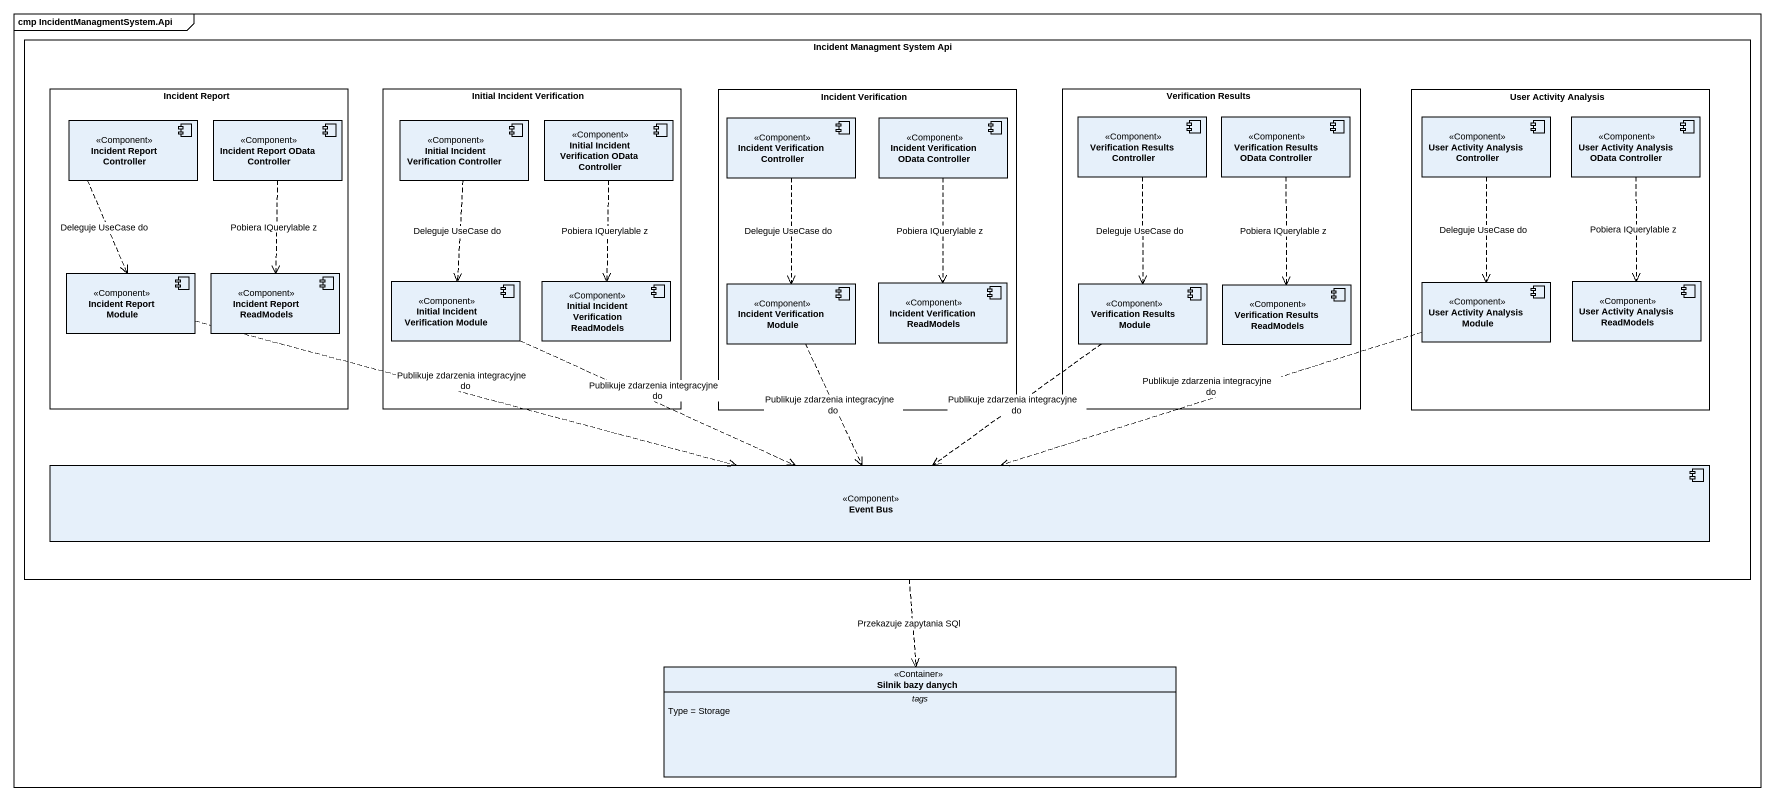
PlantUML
@startuml
mainframe cmp IncidentManagmentSystem.Api
allowmixing
hide circle
hide empty members
rectangle "Incident Managment System Api" as Incident_Managment_System {
  rectangle "Incident Report" as Incident_Report {
    component "Incident Report Controller" as Incident_Report_Controller <<Component>>
    component "Incident Report OData Controller" as Incident_Report_OData <<Component>>
    component "Incident Report Module" as Incident_Report_Module <<Component>>
    component "Incident Report ReadModels" as Incident_Report_ReadModels <<Component>>
  }
  rectangle "Initial Incident Verification" as Initial_Incident {
    component "Initial Incident Verification Controller" as Initial_Incident_2 <<Component>>
    component "Initial Incident Verification OData Controller" as Initial_Incident_3 <<Component>>
    component "Initial Incident Verification Module" as Initial_Incident_4 <<Component>>
    component "Initial Incident Verification ReadModels" as Initial_Incident_5 <<Component>>
  }
  rectangle "Incident Verification" as Incident_Verification {
    component "Incident Verification Controller" as Incident_Verification_2 <<Component>>
    component "Incident Verification OData Controller" as Incident_Verification_OData <<Component>>
    component "Incident Verification Module" as Incident_Verification_Module <<Component>>
    component "Incident Verification ReadModels" as Incident_Verification_3 <<Component>>
  }
  rectangle "Verification Results" as Verification_Results {
    component "Verification Results Controller" as Verification_Results_2 <<Component>>
    component "Verification Results OData Controller" as Verification_Results_OData <<Component>>
    component "Verification Results Module" as Verification_Results_Module <<Component>>
    component "Verification Results ReadModels" as Verification_Results_3 <<Component>>
  }
  rectangle "User Activity Analysis" as User_Activity_Analysis {
    component "User Activity Analysis Controller" as User_Activity_Analysis_2 <<Component>>
    component "User Activity Analysis OData Controller" as User_Activity_Analysis_3 <<Component>>
    component "User Activity Analysis Module" as User_Activity_Analysis_4 <<Component>>
    component "User Activity Analysis ReadModels" as User_Activity_Analysis_5 <<Component>>
  }
  component "Event Bus" as Event_Bus <<Component>>
}
class "Silnik bazy danych" as Silnik_bazy_danych <<Container>> {
  -- tags --
  Type = Storage
}
Incident_Managment_System ..> Silnik_bazy_danych : Przekazuje zapytania SQl
Incident_Report_Controller ..> Incident_Report_Module : Deleguje UseCase do
Incident_Report_OData ..> Incident_Report_ReadModels : Pobiera IQuerylable z
Initial_Incident_2 ..> Initial_Incident_4 : Deleguje UseCase do
Initial_Incident_3 ..> Initial_Incident_5 : Pobiera IQuerylable z
Incident_Verification_2 ..> Incident_Verification_Module : Deleguje UseCase do
Incident_Verification_OData ..> Incident_Verification_3 : Pobiera IQuerylable z
Verification_Results_2 ..> Verification_Results_Module : Deleguje UseCase do
Verification_Results_OData ..> Verification_Results_3 : Pobiera IQuerylable z
User_Activity_Analysis_2 ..> User_Activity_Analysis_4 : Deleguje UseCase do
User_Activity_Analysis_3 ..> User_Activity_Analysis_5 : Pobiera IQuerylable z
Incident_Report_Module .right.> Event_Bus : Publikuje zdarzenia integracyjne do
Initial_Incident_4 .right.> Event_Bus : Publikuje zdarzenia integracyjne do
Incident_Verification_Module ..> Event_Bus : Publikuje zdarzenia integracyjne do
Verification_Results_Module ..> Event_Bus : Publikuje zdarzenia integracyjne do
User_Activity_Analysis_4 .left.> Event_Bus : Publikuje zdarzenia integracyjne do
@enduml
